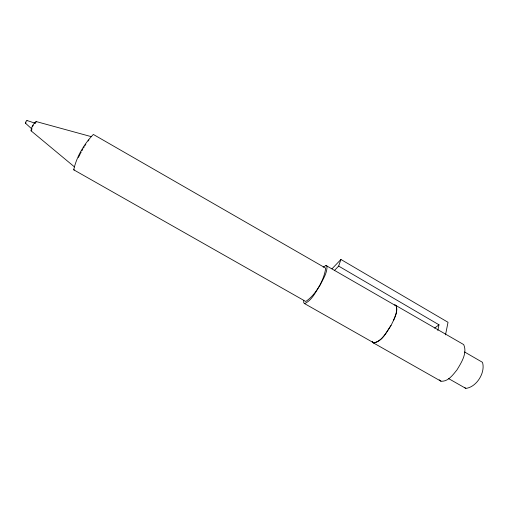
<?xml version="1.0" encoding="UTF-8"?>
<svg xmlns="http://www.w3.org/2000/svg" width="509" height="509" viewBox="0 0 509 509"><rect width="100%" height="100%" fill="white"/><g stroke="black" fill="none" stroke-linecap="round" stroke-linejoin="round"><path stroke-width="0.76" d="M27.022 120.862C26.697 119.895 25.329 122.529 25.482 123.223L32.035 129.133M445.509 334.865L448.028 322.292L340.922 259.475L331.989 268.803M437.804 330.436L438.987 324.793L338.65 266.099L334.438 270.464M31.641 128.911L31.863 128.153M338.65 266.099L340.922 259.475M393.552 320.377C395.194 315.86 397.949 310.751 396.11 305.903L325.976 265.482L323.158 267.142M78.38 157.491L80.085 154.125M32.684 126.283L33.212 125.316M80.428 153.451L81.192 152.083M81.949 150.709L82.712 149.334M83.495 148.043L84.278 146.745M390.988 325.455C386.528 331.932 382.17 341.38 373.67 342.799L304.573 303.618L303.752 302.76L303.72 300.673M85.067 145.447L85.811 144.321M88.108 140.999L88.903 139.937M34.3 123.681L35.528 122.561M26.023 122.847L25.482 123.223M34.669 123.432L35.032 123.102M434.648 328.12L438.987 324.793M31.743 130.667L31.036 130.794C31.253 127.339 33.384 123.687 36.075 121.53L91.27 136.647M304.573 303.618C312.144 300.285 315.758 291.511 320.231 284.983C323.03 279.034 327.389 272.907 326.963 266.073L325.976 265.482M373.561 342.996C382.151 341.564 386.547 332.027 391.052 325.48C393.82 319.442 398.331 312.577 396.231 305.718L394.749 304.84L463.693 344.58C467.548 353.195 461.339 362.599 456.993 369.865C452.965 374.777 448.136 381.82 440.979 381.216L373.561 342.996L372.251 341.857M448.645 378.626L465.837 388.399C476.564 387.158 485.65 372.569 482.475 362.313L464.545 351.961M73.703 169.796L305.737 301.474C315.758 294.915 324.169 280.007 325.684 268.148L93.344 134.44C84.093 143.996 76.566 156.804 73.703 169.796L74.479 169.891M26.932 120.48L35.178 123.229M36.075 121.53L36.432 122.058M464.914 387.712L465.837 388.399M439.203 379.822L440.979 381.216M31.036 130.794L74.505 166.927M372.365 341.673L373.67 342.799"/></g></svg>
